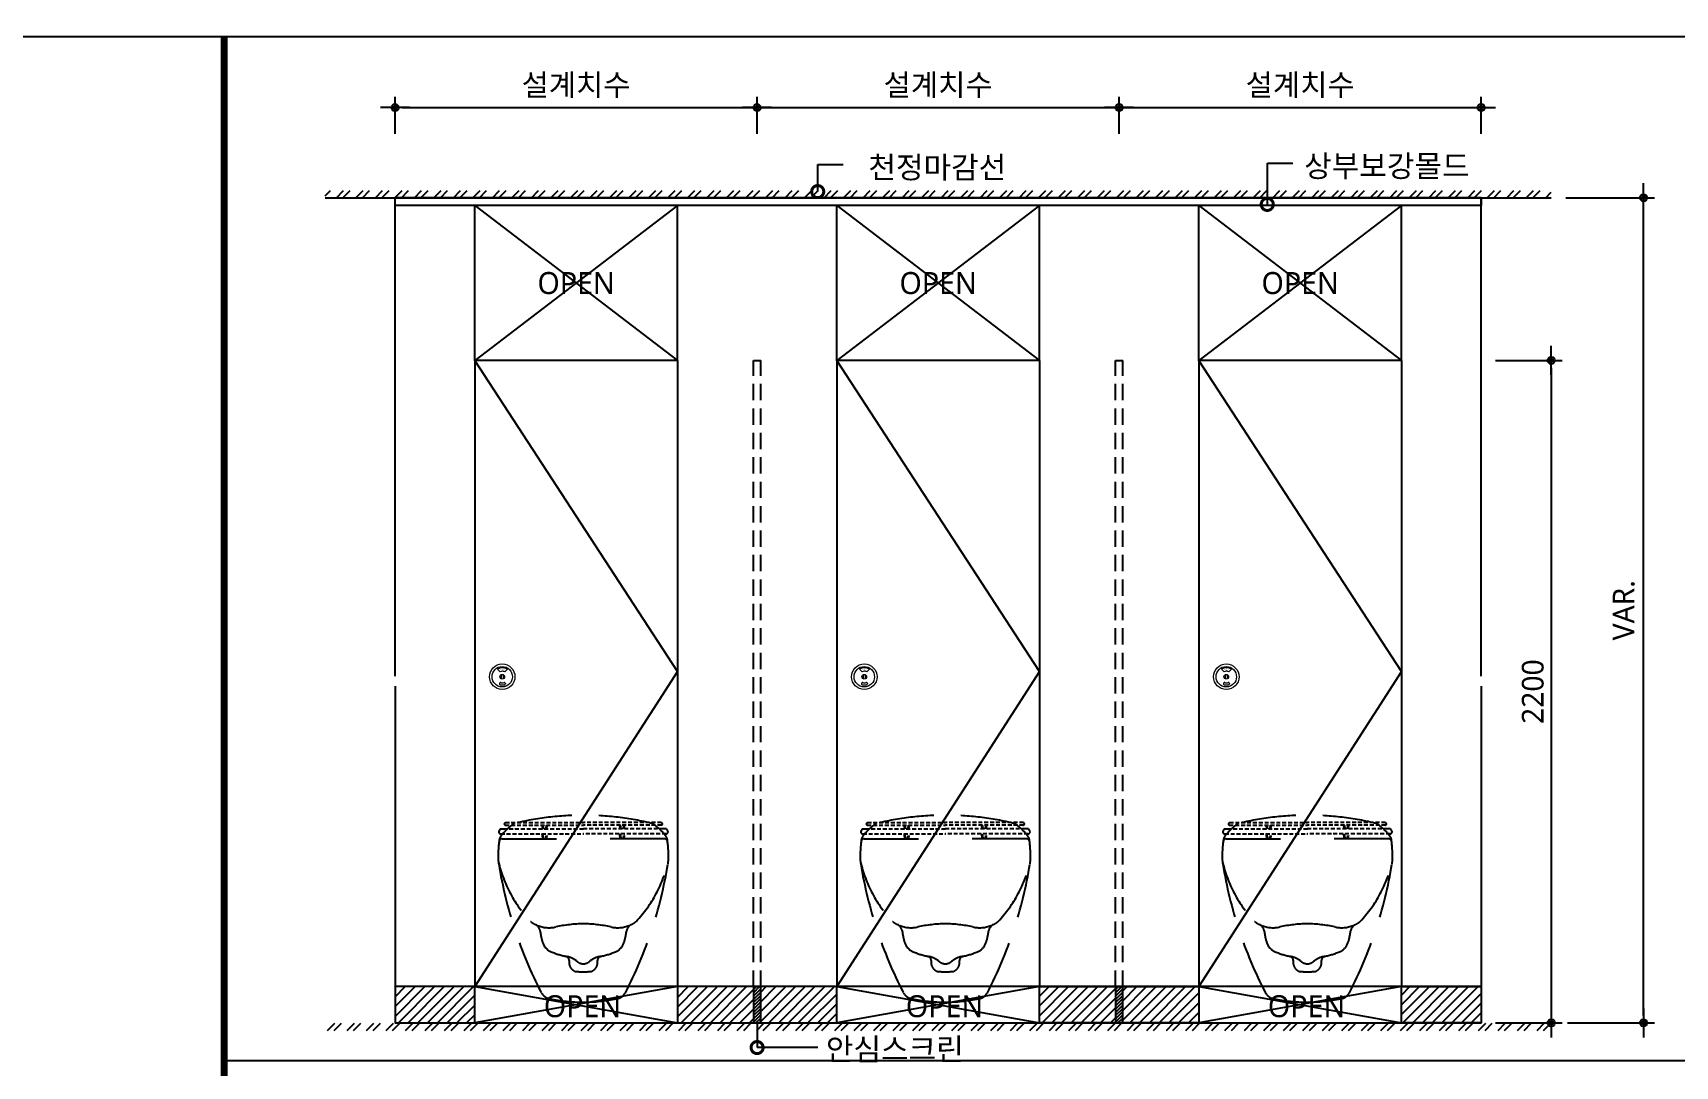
# Model space of a CAD drawing. Extents: x -256 to 8104, y -176 to 5714.
# Drawn here: x 2220 to 4488, y 4116 to 5543 of the extents above; entities that cross this region are included whole.
import ezdxf
from ezdxf.enums import TextEntityAlignment as Align

# ---------------------------------------------------------------- set-up
doc = ezdxf.new("R2010")
doc.units = 0
doc.header["$LTSCALE"] = 30
doc.linetypes.add('HIDDEN', pattern=[0.375, 0.25, -0.125])
doc.layers.get('0').update_dxf_attribs({"linetype": 'CONTINUOUS'})
doc.layers.get('DEFPOINTS').update_dxf_attribs({"linetype": 'CONTINUOUS'})
for name, color, linetype in [('DIM', 7, 'CONTINUOUS'), ('HAT', 8, 'CONTINUOUS'), ('HID', 9, 'HIDDEN'), ('문자', 3, 'CONTINUOUS'), ('부자재', 4, 'CONTINUOUS'), ('잠금쇠(회전형)', 4, 'CONTINUOUS'), ('치수', 1, 'CONTINUOUS'), ('판넬', 2, 'CONTINUOUS'), ('해치', 8, 'CONTINUOUS')]:
    doc.layers.add(name, color=color, linetype=linetype)
doc.styles.add('HDW', font='gulim.ttc')
doc.styles.add('돋움', font='malgun.ttf')
doc.dimstyles.new('10', dxfattribs={"dimscale": 10, "dimtxt": 3, "dimasz": 1, "dimexe": 1.5, "dimexo": 2, "dimgap": 1, "dimtad": 1, "dimdec": 0, "dimlunit": 6, "dimtxsty": '돋움', "dimblk": 'DIMDOT', "dimcen": -1, "dimdle": 1.5, "dimclrt": 3, "dimazin": 3, "dimtfac": 1, "dimtdec": 0, "dimtix": 1, "dimtmove": 2, "dimatfit": 3, "dimldrblk": 'DIMDOT', "dimarcsym": 0})

# ---------------------------------------------------------------- blocks, each defined once
blk = doc.blocks.new('DIMDOT')
at = {"linetype": 'Continuous'}
blk.add_line((-2, 0), (2, 0), dxfattribs=at)
for radius in [0.5, 0.25]:
    blk.add_circle((0, 0), radius, dxfattribs=at)
blk = doc.blocks.new('*D368')
at = {"layer": 'DEFPOINTS', "color": 0}
for p in [(191541.7, 5615.9), (191041.7, 5559.6), (191541.7, 5559.6)]:
    blk.add_point(p, dxfattribs=at)
at = {"layer": 'DIM', "color": 0, "lineweight": -2, "ltscale": 10}
for p, q in [((191041.7, 5579.6), (191041.7, 5630.9)), ((191541.7, 5579.6), (191541.7, 5630.9)), ((191051.7, 5615.9), (191531.7, 5615.9))]:
    blk.add_line(p, q, dxfattribs=at)
at = {"layer": 'DIM', "color": 0, "lineweight": -2, "xscale": 10, "yscale": 10, "zscale": 10, "rotation": 180}
blk.add_blockref('DIMDOT', (191041.7, 5615.9), dxfattribs=at)
at = {"layer": 'DIM', "color": 0, "lineweight": -2, "xscale": 10, "yscale": 10, "zscale": 10}
blk.add_blockref('DIMDOT', (191541.7, 5615.9), dxfattribs=at)
at = {"layer": 'DIM', "color": 3, "insert": (191291.7, 5645.6), "char_height": 30, "attachment_point": 5, "style": '돋움'}
blk.add_mtext('설계치수', dxfattribs=at)
blk = doc.blocks.new('*D369')
at = {"layer": 'DEFPOINTS', "color": 0}
for p in [(192041.7, 5615.9), (191541.7, 5559.6), (192041.7, 5559.6)]:
    blk.add_point(p, dxfattribs=at)
at = {"layer": 'DIM', "color": 0, "lineweight": -2, "ltscale": 10}
for p, q in [((191541.7, 5579.6), (191541.7, 5630.9)), ((192041.7, 5579.6), (192041.7, 5630.9)), ((191551.7, 5615.9), (192031.7, 5615.9))]:
    blk.add_line(p, q, dxfattribs=at)
at = {"layer": 'DIM', "color": 0, "lineweight": -2, "xscale": 10, "yscale": 10, "zscale": 10, "rotation": 180}
blk.add_blockref('DIMDOT', (191541.7, 5615.9), dxfattribs=at)
at = {"layer": 'DIM', "color": 0, "lineweight": -2, "xscale": 10, "yscale": 10, "zscale": 10}
blk.add_blockref('DIMDOT', (192041.7, 5615.9), dxfattribs=at)
at = {"layer": 'DIM', "color": 3, "insert": (191791.7, 5645.6), "char_height": 30, "attachment_point": 5, "style": '돋움'}
blk.add_mtext('설계치수', dxfattribs=at)
blk = doc.blocks.new('_DOTSMALL')
at = {"color": 0, "linetype": 'ByBlock', "const_width": 0.5}
blk.add_lwpolyline([(-0.0625, 0, 1), (0.0625, 0, 1)], format="xyb", close=True, dxfattribs=at)
blk = doc.blocks.new('A$C63EC304E')
at = {"layer": '치수', "color": 1, "xscale": 2.5, "yscale": 2.5, "zscale": 2.5, "rotation": 234.3098741996962}
blk.add_blockref('_DOTSMALL', (0.31, 0.31), dxfattribs=at)
blk = doc.blocks.new('A$C2BC9653E')
at = {"layer": '치수', "xscale": 0.3333333333333333, "yscale": 0.3333333333333333, "zscale": 0.3333333333333333}
blk.add_blockref('A$C63EC304E', (0, 0), dxfattribs=at)
blk = doc.blocks.new('A$C7FC71301')
at = {"layer": '치수', "rotation": 180}
blk.add_blockref('A$C2BC9653E', (0.208, 0.208), dxfattribs=at)
blk = doc.blocks.new('A$C4A20372B')
at = {"layer": '치수'}
blk.add_blockref('A$C7FC71301', (0, 0), dxfattribs=at)
blk = doc.blocks.new('A$C566469F5')
at = {"layer": '치수'}
blk.add_blockref('A$C4A20372B', (0, 0), dxfattribs=at)
blk = doc.blocks.new('A$C7E317CD4')
at = {"layer": '해치', "xscale": 2, "yscale": 2, "zscale": 2}
blk.add_blockref('A$C566469F5', (0, 0), dxfattribs=at)
blk = doc.blocks.new('A$C601D7F27')
at = {"layer": '치수'}
blk.add_blockref('A$C7E317CD4', (0, 0), dxfattribs=at)
blk = doc.blocks.new('A$C38802C08')
at = {"layer": '치수'}
blk.add_blockref('A$C601D7F27', (0, 0), dxfattribs=at)
blk = doc.blocks.new('*D370')
at = {"layer": 'DEFPOINTS', "color": 0}
for p in [(192541.7, 5615.9), (192041.7, 5559.6), (192541.7, 5559.6)]:
    blk.add_point(p, dxfattribs=at)
at = {"layer": 'DIM', "color": 0, "lineweight": -2, "ltscale": 10}
for p, q in [((192041.7, 5579.6), (192041.7, 5630.9)), ((192541.7, 5579.6), (192541.7, 5630.9)), ((192051.7, 5615.9), (192531.7, 5615.9))]:
    blk.add_line(p, q, dxfattribs=at)
at = {"layer": 'DIM', "color": 0, "lineweight": -2, "xscale": 10, "yscale": 10, "zscale": 10, "rotation": 180}
blk.add_blockref('DIMDOT', (192041.7, 5615.9), dxfattribs=at)
at = {"layer": 'DIM', "color": 0, "lineweight": -2, "xscale": 10, "yscale": 10, "zscale": 10}
blk.add_blockref('DIMDOT', (192541.7, 5615.9), dxfattribs=at)
at = {"layer": 'DIM', "color": 3, "insert": (192291.7, 5645.6), "char_height": 30, "attachment_point": 5, "style": '돋움'}
blk.add_mtext('설계치수', dxfattribs=at)
blk = doc.blocks.new('*D371')
at = {"layer": 'DEFPOINTS', "color": 0}
for p in [(192541.7, 5266.7), (192541.7, 4351.7), (192638.6, 4351.7)]:
    blk.add_point(p, dxfattribs=at)
at = {"layer": 'DIM', "color": 0, "lineweight": -2, "ltscale": 10}
for p, q in [((192561.7, 5266.7), (192653.6, 5266.7)), ((192638.6, 5256.7), (192638.6, 4361.7)), ((192561.7, 4351.7), (192653.6, 4351.7))]:
    blk.add_line(p, q, dxfattribs=at)
at = {"layer": 'DIM', "color": 0, "lineweight": -2, "xscale": 10, "yscale": 10, "zscale": 10}
for p, rotation in [((192638.6, 5266.7), 90), ((192638.6, 4351.7), 270)]:
    blk.add_blockref('DIMDOT', p, dxfattribs=dict(at, rotation=rotation))
at = {"layer": 'DIM', "color": 3, "insert": (192613.1, 4809.2), "char_height": 30, "attachment_point": 5, "rotation": 90, "style": '돋움'}
blk.add_mtext('2200', dxfattribs=at)
blk = doc.blocks.new('A$C460A2A32')
at = {"color": 0}
for p, q in [((12.8, 32), (11.2, 30.4)), ((12.8, 32), (162.3, 32)), ((311.8, 32), (162.3, 32)), ((311.8, 32), (313.4, 30.4)), ((2.8, 20), (0.5, 16)), ((2.8, 20), (8.6, 20)), ((3.9, 10), (162.3, 10)), ((8.6, 20), (162.3, 20)), ((12.6, 27), (162.3, 27)), ((312, 27), (162.3, 27)), ((316, 20), (162.3, 20)), ((320.7, 10), (162.3, 10)), ((321.8, 20), (316, 20)), ((321.8, 20), (324.1, 16))]:
    blk.add_line(p, q, dxfattribs=at)
for centre, radius, start, end in [((3.9, 14), 4, 150.0107, 270), ((12.6, 29), 2, 135, 270), ((108.9, 28.2), 26, 182.6717, 198.4118), ((108.9, 10), 26, 180, 202.6199), ((107.4, 28.2), 23, 183.0205, 200.9186), ((107.4, 10), 23, 180, 205.7715), ((68.6, 10), 23, 334.2285, 0), ((68.6, 28.2), 23, 339.0814, 356.9795), ((67.1, 10), 26, 337.3801, 0), ((67.1, 28.2), 26, 341.5882, 357.3283), ((257.5, 28.2), 26, 182.6717, 198.4118), ((257.5, 10), 26, 180, 202.6199), ((256, 28.2), 23, 183.0205, 200.9186), ((256, 10), 23, 180, 205.7715), ((217.2, 10), 23, 334.2285, 0), ((217.2, 28.2), 23, 339.0814, 356.9795), ((215.7, 10), 26, 337.3801, 0), ((215.7, 28.2), 26, 341.5882, 357.3283), ((312, 29), 2, 270, 45), ((320.7, 14), 4, 270, 29.9893)]:
    blk.add_arc(centre, radius, start, end, dxfattribs=at)
blk = doc.blocks.new('*D394')
at = {"layer": 'DEFPOINTS', "color": 0}
for p in [(192638.6, 5491.5), (192766, 5491.5), (192641.1, 4351.7)]:
    blk.add_point(p, dxfattribs=at)
at = {"layer": 'DIM', "color": 0, "lineweight": -2, "ltscale": 10}
for p, q in [((192658.6, 5491.5), (192781, 5491.5)), ((192766, 4361.7), (192766, 5481.5)), ((192661.1, 4351.7), (192781, 4351.7))]:
    blk.add_line(p, q, dxfattribs=at)
at = {"layer": 'DIM', "color": 0, "lineweight": -2, "xscale": 10, "yscale": 10, "zscale": 10}
for p, rotation in [((192766, 5491.5), 90), ((192766, 4351.7), 270)]:
    blk.add_blockref('DIMDOT', p, dxfattribs=dict(at, rotation=rotation))
at = {"layer": 'DIM', "color": 3, "insert": (192738.7, 4921.6), "char_height": 30, "attachment_point": 5, "rotation": 90, "style": '돋움'}
blk.add_mtext('VAR.', dxfattribs=at)
blk = doc.blocks.new('AURA_19', base_point=(188321.5, 175.8))
h = blk.add_hatch()
h.set_pattern_fill('ANSI31', color=3, scale=3, angle=180)
h.set_pattern_definition([(225, (188360, 0), (6.735192, -6.735192), [])])
h.paths.add_polyline_path([(191151.7, 4401.7), (191041.7, 4401.7), (191041.7, 4351.7), (191151.7, 4351.7)])
h.paths.add_polyline_path([(191536.7, 4401.7), (191431.7, 4401.7), (191431.7, 4351.7), (191536.7, 4351.7)])
h.paths.add_polyline_path([(191651.7, 4401.7), (191546.7, 4401.7), (191546.7, 4351.7), (191651.7, 4351.7)])
h.paths.add_polyline_path([(192036.7, 4401.7), (191931.7, 4401.7), (191931.7, 4351.7), (192036.7, 4351.7)])
h.paths.add_polyline_path([(192151.7, 4401.7), (192046.7, 4401.7), (192046.7, 4351.7), (192151.7, 4351.7)])
h.paths.add_polyline_path([(192541.7, 4401.7), (192431.7, 4401.7), (192431.7, 4351.7), (192541.7, 4351.7)])
h = blk.add_hatch()
h.set_pattern_fill('ANSI31', color=2, style=0)
h.set_pattern_definition([(45, (188360, 0), (-2.245064, 2.245064), [])])
h.paths.add_polyline_path([(191546.7, 4401.7), (191536.7, 4401.7), (191536.7, 4351.7), (191546.7, 4351.7)])
h = blk.add_hatch()
h.set_pattern_fill('ANSI31', color=2, style=0)
h.set_pattern_definition([(45, (188860, 0), (-2.245064, 2.245064), [])])
h.paths.add_polyline_path([(192046.7, 4401.7), (192036.7, 4401.7), (192036.7, 4351.7), (192046.7, 4351.7)])
at = {"layer": 'HAT'}
h = blk.add_hatch(dxfattribs=at)
h.set_pattern_fill('ANSI32', color=256, scale=2, style=0)
h.set_pattern_definition([(45, (179705.63, -141.476), (-13.470384, 13.470384), []), (45, (179714.61, -141.476), (-13.470384, 13.470384), [])])
h.paths.add_polyline_path([(190945, 5501.5), (192638.6, 5501.5), (192638.6, 5491.5), (190945, 5491.5)])
h = blk.add_hatch(dxfattribs=at)
h.set_pattern_fill('ANSI32', color=256, scale=2, style=0)
h.set_pattern_definition([(45, (179705.63, 40.504), (-13.470384, 13.470384), []), (45, (179714.61, 40.504), (-13.470384, 13.470384), [])])
h.paths.add_polyline_path([(190945, 4341.3), (192638.6, 4341.3), (192638.6, 4351.3), (190945, 4351.3)])
at = {"color": 2}
for p, q in [((190945, 5491.5), (192638.6, 5491.5)), ((191431.7, 4401.7), (191431.7, 4351.7)), ((191536.7, 4401.7), (191536.7, 4351.7)), ((192036.7, 4401.7), (192036.7, 4351.7)), ((192151.7, 4401.7), (192151.7, 4351.7))]:
    blk.add_line(p, q, dxfattribs=at)
for p, q in [((191041.7, 4830.4), (191041.7, 5491.5)), ((192541.7, 4830.4), (192541.7, 5491.5)), ((191041.7, 4816.6), (191041.7, 4351.7)), ((192541.7, 4816.6), (192541.7, 4351.7)), ((191041.7, 4351.7), (192541.7, 4351.7))]:
    blk.add_line(p, q)
at = {"color": 8}
blk.add_line((190805.6, 4299.9), (194153.5, 4299.9), dxfattribs=at)
at = {"color": 8, "const_width": 10}
blk.add_lwpolyline([(190805.6, 2945), (190805.6, 5714.2)], dxfattribs=at)
at = {"color": 2}
for points in [[(188320.8, 5714.2), (195573.1, 5714.2), (195573.1, 175.8), (188320.8, 175.8)], [(188320.8, 5714.2), (195573.1, 5714.2), (195573.1, 175.8), (188320.8, 175.8)], [(188320.8, 5714.2), (196302.7, 5714.2), (196302.7, 175.8), (188320.8, 175.8)], [(191041.7, 5491.5), (192541.7, 5491.5), (192541.7, 5480.5), (191041.7, 5480.5)], [(191151.7, 4401.7), (191041.7, 4401.7), (191041.7, 4351.7), (191151.7, 4351.7)], [(191651.7, 4401.7), (191431.7, 4401.7), (191431.7, 4351.7), (191651.7, 4351.7)], [(191546.7, 4401.7), (191536.7, 4401.7), (191536.7, 4351.7), (191546.7, 4351.7)], [(191931.7, 4401.7), (192151.7, 4401.7), (192151.7, 4351.7), (191931.7, 4351.7)], [(192046.7, 4401.7), (192036.7, 4401.7), (192036.7, 4351.7), (192046.7, 4351.7)], [(192431.7, 4401.7), (192541.7, 4401.7), (192541.7, 4351.7), (192431.7, 4351.7)]]:
    blk.add_lwpolyline(points, close=True, dxfattribs=at)
at = {"layer": 'HID', "ltscale": 3}
for p, q in [((191536.7, 4401.7), (191536.7, 5266.7)), ((191536.7, 5266.7), (191546.7, 5266.7)), ((191546.7, 4401.7), (191546.7, 5266.7)), ((192036.7, 4401.7), (192036.7, 5266.8)), ((192036.7, 5266.7), (192046.7, 5266.7)), ((192046.7, 4401.7), (192046.7, 5266.8))]:
    blk.add_line(p, q, dxfattribs=at)
at = {"layer": 'HID', "ltscale": 10}
for p, q in [((191189.5, 4605.8), (191301.7, 4605.8)), ((191413.9, 4605.8), (191301.7, 4605.8)), ((191689.5, 4605.8), (191801.7, 4605.8)), ((191913.9, 4605.8), (191801.7, 4605.8)), ((192189.5, 4605.8), (192301.7, 4605.8)), ((192413.9, 4605.8), (192301.7, 4605.8))]:
    blk.add_line(p, q, dxfattribs=at)
for centre, radius, start, end in [((191301.7, 4235.4), 403.1, 76.2923, 103.7077), ((191801.7, 4235.4), 403.1, 76.2923, 103.7077), ((192301.7, 4235.4), 403.1, 76.2923, 103.7077), ((191364.1, 4581.3), 180, 172.4918, 181.055), ((191189.5, 4601.6), 4.2, 90, 173.3826), ((191194.6, 4603.7), 9, 143.1013, 172.4918), ((191259.4, 4555), 90, 128.0065, 143.1013), ((191207.6, 4621.2), 6, 103.9579, 128.0065), ((191395.8, 4621.2), 6, 51.9935, 76.0421), ((191344.1, 4555), 90, 36.8987, 51.9935), ((191413.9, 4601.6), 4.2, 6.6174, 90), ((191408.9, 4603.7), 9, 7.5082, 36.8987), ((191239.3, 4581.3), 180, 358.945, 7.5082), ((191864.1, 4581.3), 180, 172.4918, 181.055), ((191689.5, 4601.6), 4.2, 90, 173.3826), ((191694.6, 4603.7), 9, 143.1013, 172.4918), ((191759.4, 4555), 90, 128.0065, 143.1013), ((191707.6, 4621.2), 6, 103.9579, 128.0065), ((191895.8, 4621.2), 6, 51.9935, 76.0421), ((191844.1, 4555), 90, 36.8987, 51.9935), ((191913.9, 4601.6), 4.2, 6.6174, 90), ((191908.9, 4603.7), 9, 7.5082, 36.8987), ((191739.3, 4581.3), 180, 358.945, 7.5082), ((192364.1, 4581.3), 180, 172.4918, 181.055), ((192189.5, 4601.6), 4.2, 90, 173.3826), ((192194.6, 4603.7), 9, 143.1013, 172.4918), ((192259.4, 4555), 90, 128.0065, 143.1013), ((192207.6, 4621.2), 6, 103.9579, 128.0065), ((192395.8, 4621.2), 6, 51.9935, 76.0421), ((192344.1, 4555), 90, 36.8987, 51.9935), ((192413.9, 4601.6), 4.2, 6.6174, 90), ((192408.9, 4603.7), 9, 7.5082, 36.8987), ((192239.3, 4581.3), 180, 358.945, 7.5082), ((191226.1, 4578.8), 42, 181.055, 190.5892), ((191357, 4613.8), 177, 192.809, 223.5419), ((191779.1, 4669), 602.3, 189.3568, 207.2383), ((190824.3, 4669), 602.3, 332.7617, 350.6432), ((191246.4, 4613.8), 177, 316.4581, 347.191), ((191377.3, 4578.8), 42, 349.4108, 358.945), ((191726.1, 4578.8), 42, 181.055, 190.5892), ((191857, 4613.8), 177, 192.809, 223.5419), ((192279.1, 4669), 602.3, 189.3568, 207.2383), ((191324.3, 4669), 602.3, 332.7617, 350.6432), ((191746.4, 4613.8), 177, 316.4581, 347.191), ((191877.3, 4578.8), 42, 349.4108, 358.945), ((192226.1, 4578.8), 42, 181.055, 190.5892), ((192357, 4613.8), 177, 192.809, 223.5419), ((192779.1, 4669), 602.3, 189.3568, 207.2383), ((191824.3, 4669), 602.3, 332.7617, 350.6432), ((192246.4, 4613.8), 177, 316.4581, 347.191), ((192377.3, 4578.8), 42, 349.4108, 358.945), ((191254.3, 4525.1), 42, 232.3598, 243.5689), ((191349.1, 4525.1), 42, 296.4311, 307.6402), ((191754.3, 4525.1), 42, 232.3598, 243.5689), ((191849.1, 4525.1), 42, 296.4311, 307.6402), ((192254.3, 4525.1), 42, 232.3598, 243.5689), ((192349.1, 4525.1), 42, 296.4311, 307.6402), ((191230.3, 4476.7), 12, 6.9609, 63.5689), ((191254.3, 4525.1), 42, 248.0565, 282.8609), ((191332.6, 4489.2), 91.1, 186.9609, 196.5836), ((191301.7, 4317.4), 171, 90, 102.8609), ((191301.7, 4317.4), 171, 77.1391, 90), ((191349.1, 4525.1), 42, 257.1391, 291.9435), ((191270.9, 4489.2), 91.1, 343.4164, 353.0391), ((191373.2, 4476.7), 12, 116.4311, 173.0391), ((191730.3, 4476.7), 12, 6.9609, 63.5689), ((191754.3, 4525.1), 42, 248.0565, 282.8609), ((191832.6, 4489.2), 91.1, 186.9609, 196.5836), ((191801.7, 4317.4), 171, 90, 102.8609), ((191801.7, 4317.4), 171, 77.1391, 90), ((191849.1, 4525.1), 42, 257.1391, 291.9435), ((191770.9, 4489.2), 91.1, 343.4164, 353.0391), ((191873.2, 4476.7), 12, 116.4311, 173.0391), ((192230.3, 4476.7), 12, 6.9609, 63.5689), ((192254.3, 4525.1), 42, 248.0565, 282.8609), ((192332.6, 4489.2), 91.1, 186.9609, 196.5836), ((192301.7, 4317.4), 171, 90, 102.8609), ((192301.7, 4317.4), 171, 77.1391, 90), ((192349.1, 4525.1), 42, 257.1391, 291.9435), ((192270.9, 4489.2), 91.1, 343.4164, 353.0391), ((192373.2, 4476.7), 12, 116.4311, 173.0391), ((191265.4, 4469.2), 21, 196.5836, 247.6201), ((191301.7, 4557.3), 116.3, 247.6201, 258.9228), ((191301.7, 4557.3), 116.3, 281.0772, 292.3799), ((191338, 4469.2), 21, 292.3799, 343.4164), ((191765.4, 4469.2), 21, 196.5836, 247.6201), ((191801.7, 4557.3), 116.3, 247.6201, 258.9228), ((191801.7, 4557.3), 116.3, 281.0772, 292.3799), ((191838, 4469.2), 21, 292.3799, 343.4164), ((192265.4, 4469.2), 21, 196.5836, 247.6201), ((192301.7, 4557.3), 116.3, 247.6201, 258.9228), ((192301.7, 4557.3), 116.3, 281.0772, 292.3799), ((192338, 4469.2), 21, 292.3799, 343.4164), ((191276.2, 4437.7), 6, 0, 77.9673), ((191273.6, 4413.7), 30, 49.4621, 78.9228), ((191295.6, 4435.3), 13.6, 169.8446, 248.5821), ((191301.7, 4446.6), 13.3, 229.4621, 270), ((191301.7, 4446.6), 13.3, 270, 310.5379), ((191329.8, 4413.7), 30, 101.0772, 130.5379), ((191307.8, 4435.3), 13.6, 291.4179, 10.1554), ((191327.2, 4437.7), 6, 102.0327, 180), ((191776.2, 4437.7), 6, 0, 77.9673), ((191773.6, 4413.7), 30, 49.4621, 78.9228), ((191795.6, 4435.3), 13.6, 169.8446, 248.5821), ((191801.7, 4446.6), 13.3, 229.4621, 270), ((191801.7, 4446.6), 13.3, 270, 310.5379), ((191829.8, 4413.7), 30, 101.0772, 130.5379), ((191807.8, 4435.3), 13.6, 291.4179, 10.1554), ((191827.2, 4437.7), 6, 102.0327, 180), ((192276.2, 4437.7), 6, 0, 77.9673), ((192273.6, 4413.7), 30, 49.4621, 78.9228), ((192295.6, 4435.3), 13.6, 169.8446, 248.5821), ((192301.7, 4446.6), 13.3, 229.4621, 270), ((192301.7, 4446.6), 13.3, 270, 310.5379), ((192329.8, 4413.7), 30, 101.0772, 130.5379), ((192307.8, 4435.3), 13.6, 291.4179, 10.1554), ((192327.2, 4437.7), 6, 102.0327, 180), ((191301.7, 4593.3), 171, 266.2838, 270), ((191301.7, 4593.3), 171, 270, 273.7162), ((191801.7, 4593.3), 171, 266.2838, 270), ((191801.7, 4593.3), 171, 270, 273.7162), ((192301.7, 4593.3), 171, 266.2838, 270), ((192301.7, 4593.3), 171, 270, 273.7162), ((191259.1, 4402.5), 18, 210.6249, 258.7833), ((191301.7, 4617.3), 237, 258.7833, 270), ((191301.7, 4617.3), 237, 270, 281.2167), ((191344.3, 4402.5), 18, 281.2167, 329.3751), ((191759.1, 4402.5), 18, 210.6249, 258.7833), ((191801.7, 4617.3), 237, 258.7833, 270), ((191801.7, 4617.3), 237, 270, 281.2167), ((191844.3, 4402.5), 18, 281.2167, 329.3751), ((192259.1, 4402.5), 18, 210.6249, 258.7833), ((192301.7, 4617.3), 237, 258.7833, 270), ((192301.7, 4617.3), 237, 270, 281.2167), ((192344.3, 4402.5), 18, 281.2167, 329.3751)]:
    blk.add_arc(centre, radius, start, end, dxfattribs=at)
at = {"layer": '부자재', "color": 3}
blk.add_line((192541.7, 5491.5), (191041.7, 5491.5), dxfattribs=at)
blk.add_line((192541.7, 5491.5), (191041.7, 5491.5), dxfattribs=at)
at = {"layer": '잠금쇠(회전형)', "linetype": 'Continuous', "lineweight": 15}
for p, q in [((191183.1, 4840.4), (191186.8, 4836.5)), ((191188.3, 4832.8), (191188.3, 4827)), ((191191, 4832.7), (191191, 4826.9)), ((191196.8, 4840.4), (191193.2, 4836.5)), ((191683.1, 4840.4), (191686.8, 4836.5)), ((191688.3, 4832.8), (191688.3, 4827)), ((191691, 4832.7), (191691, 4826.9)), ((191696.8, 4840.4), (191693.2, 4836.5)), ((192183.1, 4840.4), (192186.8, 4836.5)), ((192188.3, 4832.8), (192188.3, 4827)), ((192191, 4832.7), (192191, 4826.9)), ((192196.8, 4840.4), (192193.2, 4836.5)), ((191186.4, 4821.2), (191186, 4820.1)), ((191193.6, 4821.2), (191194, 4820.1)), ((191686.4, 4821.2), (191686, 4820.1)), ((191693.6, 4821.2), (191694, 4820.1)), ((192186.4, 4821.2), (192186, 4820.1)), ((192193.6, 4821.2), (192194, 4820.1))]:
    blk.add_line(p, q, dxfattribs=at)
for centre, radius in [((191189.7, 4829.8), 17.6), ((191189.7, 4829.8), 14.1), ((191189.7, 4829.8), 3.21), ((191689.7, 4829.8), 17.6), ((191689.7, 4829.8), 14.1), ((191689.7, 4829.8), 3.21), ((192189.7, 4829.8), 17.6), ((192189.7, 4829.8), 14.1), ((192189.7, 4829.8), 3.21)]:
    blk.add_circle(centre, radius, dxfattribs=at)
for centre, radius, start, end in [((191190, 4828.1), 14.1, 61.0478, 118.9522), ((191190, 4830.5), 6.81, 61.8696, 118.1304), ((191690, 4828.1), 14.1, 61.0478, 118.9522), ((191690, 4830.5), 6.81, 61.8696, 118.1304), ((192190, 4828.1), 14.1, 61.0478, 118.9522), ((192190, 4830.5), 6.81, 61.8696, 118.1304), ((191186.9, 4819.8), 0.98, 160.8571, 255.4685), ((191187.3, 4820.9), 0.98, 72.2332, 160.8571), ((191190, 4831.6), 13.2, 255.4685, 284.5315), ((191190, 4829.2), 7.75, 252.2332, 287.7668), ((191192.6, 4820.9), 0.98, 19.1429, 107.7668), ((191193, 4819.8), 0.98, 284.5315, 19.1429), ((191686.9, 4819.8), 0.98, 160.8571, 255.4685), ((191687.3, 4820.9), 0.98, 72.2332, 160.8571), ((191690, 4831.6), 13.2, 255.4685, 284.5315), ((191690, 4829.2), 7.75, 252.2332, 287.7668), ((191692.6, 4820.9), 0.98, 19.1429, 107.7668), ((191693, 4819.8), 0.98, 284.5315, 19.1429), ((192186.9, 4819.8), 0.98, 160.8571, 255.4685), ((192187.3, 4820.9), 0.98, 72.2332, 160.8571), ((192190, 4831.6), 13.2, 255.4685, 284.5315), ((192190, 4829.2), 7.75, 252.2332, 287.7668), ((192192.6, 4820.9), 0.98, 19.1429, 107.7668), ((192193, 4819.8), 0.98, 284.5315, 19.1429)]:
    blk.add_arc(centre, radius, start, end, dxfattribs=at)
at = {"layer": '치수'}
for p, q in [((191625.4, 5500.1), (191625.4, 5537.2)), ((191625.4, 5537.2), (191660.5, 5537.2)), ((192246.4, 5482.4), (192246.4, 5539.1)), ((192246.4, 5539.1), (192281.5, 5539.1)), ((191151.7, 5480.5), (191431.7, 5266.7)), ((191431.7, 5480.5), (191151.7, 5266.7)), ((191651.7, 5480.5), (191931.7, 5266.7)), ((191931.7, 5480.5), (191651.7, 5266.7)), ((192151.7, 5480.5), (192431.7, 5266.7)), ((192431.7, 5480.5), (192151.7, 5266.7)), ((191431.7, 4837.1), (191151.7, 5266.7)), ((191931.7, 4837.1), (191651.7, 5266.7)), ((192431.7, 4837.1), (192151.7, 5266.7)), ((191431.7, 4837.1), (191151.7, 4401.7)), ((191931.7, 4837.1), (191651.7, 4401.7)), ((192431.7, 4837.1), (192151.7, 4401.7)), ((191151.7, 4401.7), (191431.7, 4351.7)), ((191431.7, 4401.7), (191151.7, 4351.7)), ((191651.7, 4401.7), (191931.7, 4351.7)), ((191931.7, 4401.7), (191651.7, 4351.7)), ((192151.7, 4401.7), (192431.7, 4351.7)), ((192431.7, 4401.7), (192151.7, 4351.7)), ((191541.7, 4351.7), (191541.7, 4317.5)), ((191625.8, 4317.5), (191541.7, 4317.5))]:
    blk.add_line(p, q, dxfattribs=at)
at = {"layer": '판넬', "color": 3}
for p, q in [((191151.7, 5266.7), (191151.7, 5480.5)), ((191151.7, 5301.7), (191151.7, 5480.5)), ((191431.7, 5266.7), (191431.7, 5480.5)), ((191651.7, 5266.7), (191651.7, 5480.5)), ((191931.7, 5266.7), (191931.7, 5480.5)), ((192151.7, 5266.7), (192151.7, 5480.5)), ((192431.7, 5266.7), (192431.7, 5480.5)), ((191151.7, 4401.7), (191041.7, 4401.7)), ((191651.7, 4401.7), (191431.7, 4401.7)), ((191651.7, 4401.7), (191551.7, 4401.7)), ((192151.7, 4401.7), (191931.7, 4401.7)), ((192541.7, 4401.7), (192431.7, 4401.7))]:
    blk.add_line(p, q, dxfattribs=at)
at = {"layer": '판넬'}
for p, q in [((191431.7, 5266.7), (191151.7, 5266.7)), ((191151.7, 5266.7), (191151.7, 4401.7)), ((191431.7, 5266.7), (191431.7, 4444.8)), ((191931.7, 5266.7), (191651.7, 5266.7)), ((191651.7, 5266.7), (191651.7, 4401.7)), ((191931.7, 5266.7), (191931.7, 5254.3)), ((192431.7, 5266.7), (192151.7, 5266.7)), ((192151.7, 5266.7), (192151.7, 4401.7)), ((192431.7, 5266.7), (192431.7, 5254.3)), ((191931.7, 5254.3), (191931.7, 4444.8)), ((192431.7, 5254.3), (192431.7, 4444.8)), ((191431.7, 4444.8), (191431.7, 4401.7)), ((191931.7, 4444.8), (191931.7, 4401.7)), ((192431.7, 4444.8), (192431.7, 4401.7)), ((191431.7, 4401.7), (191151.7, 4401.7)), ((191931.7, 4401.7), (191651.7, 4401.7)), ((192431.7, 4401.7), (192151.7, 4401.7))]:
    blk.add_line(p, q, dxfattribs=at)
at = {"layer": '판넬', "color": 4}
blk.add_line((192151.7, 4401.7), (192051.7, 4401.7), dxfattribs=at)
at = {"layer": 'HID', "ltscale": 10, "xscale": 0.7200000000011642, "yscale": 0.7200000000011642, "zscale": 0.7200000000011642}
for p in [(191184.9, 4605.5), (191684.9, 4605.5), (192184.9, 4605.5)]:
    blk.add_blockref('A$C460A2A32', p, dxfattribs=at)
at = {"layer": '해치', "xscale": -20, "yscale": 20, "zscale": 20, "rotation": 180}
for p in [(191621.2, 5504.1), (192242.1, 5486.4)]:
    blk.add_blockref('A$C38802C08', p, dxfattribs=at)
at = {"layer": '해치', "xscale": -20, "yscale": 20, "zscale": 20}
blk.add_blockref('A$C38802C08', (191545.9, 4313.4), dxfattribs=at)
at = {"layer": '문자', "style": '돋움'}
for s, p in [('천정마감선', (191790.6, 5533.8)), ('상부보강몰드', (192411.5, 5535.6)), ('OPEN', (191291.7, 5373.6)), ('OPEN', (191791.7, 5373.6)), ('OPEN', (192291.7, 5373.6)), ('OPEN', (191300.5, 4374.7)), ('OPEN', (191800.5, 4374.7)), ('OPEN', (192300.5, 4374.7)), ('안심스크린', (191731.9, 4315.8))]:
    blk.add_text(s, height=30.34, dxfattribs=at).set_placement(p, align=Align.MIDDLE)
at = {"layer": '잠금쇠(회전형)', "linetype": 'Continuous', "lineweight": 15, "style": 'HDW', "width": 0.659278}
for p, p2 in [((191186.8, 4838.4), (191193, 4838.4)), ((191686.8, 4838.4), (191693, 4838.4)), ((192186.8, 4838.4), (192193, 4838.4))]:
    blk.add_text('사용중', height=2.3, dxfattribs=at).set_placement(p, p2, align=Align.FIT)
at = {"layer": 'DIM', "ltscale": 10}
for base, p1, p2, picture, middle in [((191541.7, 5615.9), (191041.7, 5559.6), (191541.7, 5559.6), '*D368', (191291.7, 5645.6)), ((192041.7, 5615.9), (191541.7, 5559.6), (192041.7, 5559.6), '*D369', (191791.7, 5645.6)), ((192541.7, 5615.9), (192041.7, 5559.6), (192541.7, 5559.6), '*D370', (192291.7, 5645.6))]:
    dim = blk.add_linear_dim(base=base, p1=p1, p2=p2, text='설계치수', dimstyle='10', override={"dimtxsty": '돋움'}, dxfattribs=at)
    dim.commit()
    dim.dimension.update_dxf_attribs({"geometry": picture, "text_midpoint": middle})
dim = blk.add_linear_dim(base=(192766, 5491.5), p1=(192641.1, 4351.7), p2=(192638.6, 5491.5), angle=90, text='VAR.', dimstyle='10', dxfattribs=at)
dim.commit()
dim.dimension.update_dxf_attribs({"geometry": '*D394', "text_midpoint": (192738.7, 4921.6), "dimtype": 160})
dim = blk.add_linear_dim(base=(192638.6, 4351.7), p1=(192541.7, 5266.7), p2=(192541.7, 4351.7), angle=90, text='2200', dimstyle='10', override={"dimtxt": 3, "dimtxsty": '돋움'}, dxfattribs=at)
dim.commit()
dim.dimension.update_dxf_attribs({"geometry": '*D371', "text_midpoint": (192613.1, 4809.2)})

msp = doc.modelspace()

# ---------------------------------------------------------------- block references
msp.add_blockref('AURA_19', (0, 0))

doc.saveas('drawing.dxf')
